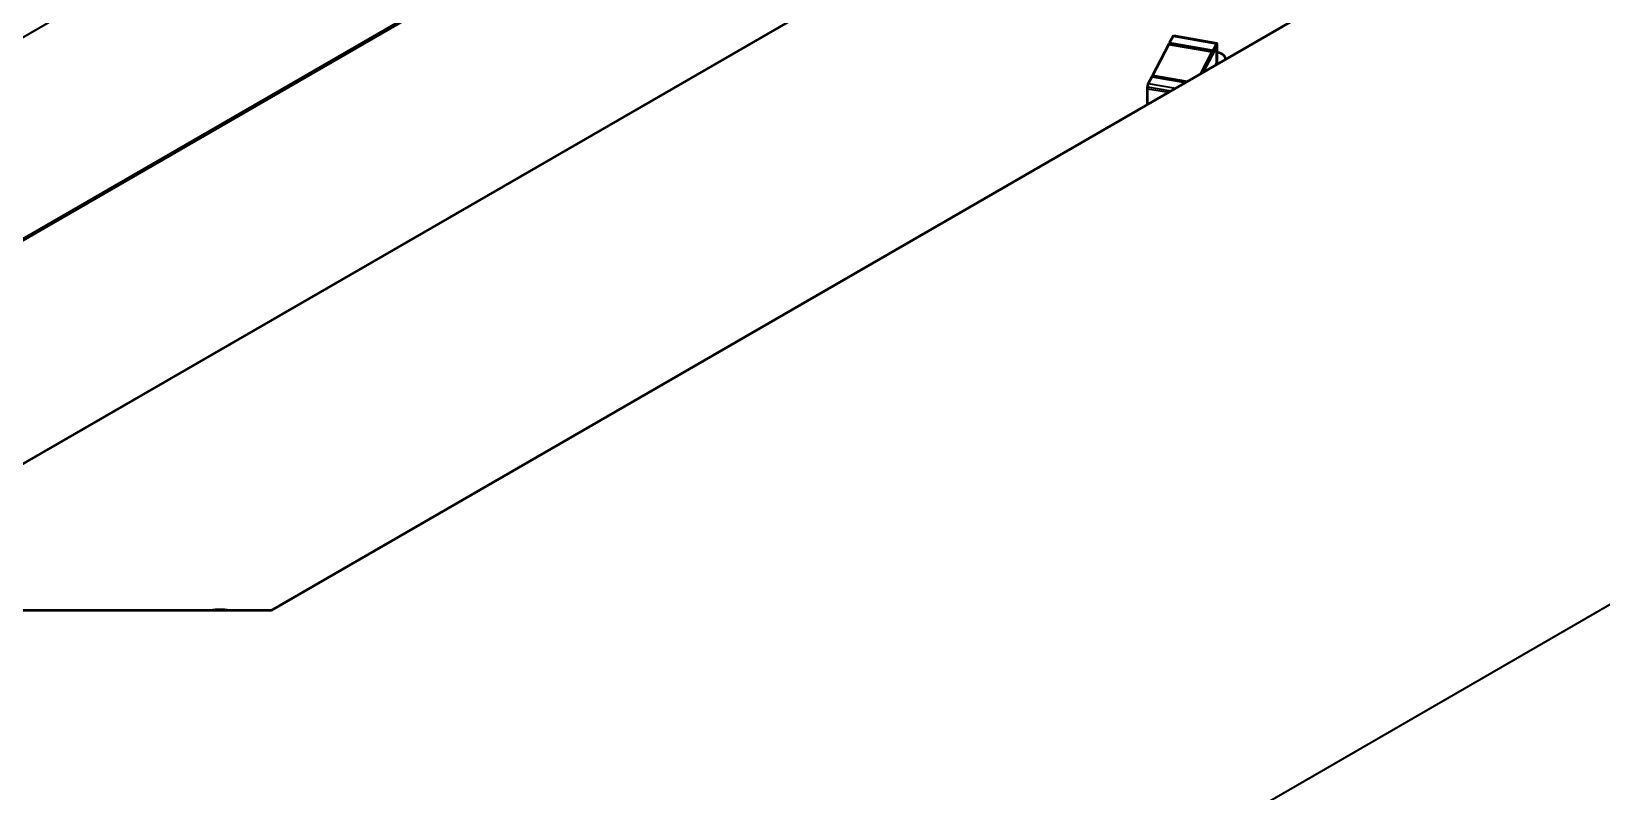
# Model space of a CAD drawing. Header units: inches. Extents: x -20.7 to 49, y -43 to 17.2.
# Drawn here: x 18.318 to 21.591, y 9.826 to 11.41 of the extents above; entities that cross this region are included whole.
import ezdxf

# ---------------------------------------------------------------- set-up
doc = ezdxf.new("R2010")
doc.units = ezdxf.units.IN
doc.header["$MEASUREMENT"] = 0
doc.layers.add('Visible (ANSI)', color=7, linetype='Continuous', lineweight=50)
doc.layers.add('Visible Narrow (ANSI)', color=7, linetype='Continuous', lineweight=35)

msp = doc.modelspace()

# ---------------------------------------------------------------- linework, layer by layer
at = {"layer": 'Visible (ANSI)'}
for p, q in [((17.5482, 10.5438), (20.1622, 12.053)), ((17.5482, 10.5399), (20.1622, 12.0492)), ((21.4069, 11.6982), (18.8178, 10.2034)), ((17.7711, 10.2034), (20.2027, 11.6073)), ((20.6978, 11.4004), (20.6906, 11.3867)), ((20.6987, 11.4013), (20.7891, 11.3854)), ((20.689, 11.3837), (20.6547, 11.3185)), ((20.689, 11.3837), (20.7795, 11.3679)), ((20.7795, 11.3679), (20.7554, 11.322)), ((20.7795, 11.364), (20.7583, 11.3237)), ((20.7795, 11.3636), (20.7795, 11.3679)), ((20.7795, 11.3597), (20.7795, 11.364)), ((20.7882, 11.3845), (20.781, 11.3708)), ((20.7882, 11.3807), (20.781, 11.367)), ((20.7897, 11.3484), (20.7897, 11.3831)), ((20.7897, 11.3446), (20.7897, 11.3793)), ((20.7897, 11.3662), (20.7902, 11.3661)), ((20.7882, 11.3411), (20.7881, 11.3409)), ((20.6445, 11.2598), (20.6445, 11.2946)), ((20.6532, 11.3155), (20.646, 11.3018)), ((20.6541, 11.3164), (20.7244, 11.3041)), ((20.6547, 11.3163), (20.6547, 11.3185)), ((20.6547, 11.3185), (20.7272, 11.3058)), ((20.6445, 11.258), (20.6445, 11.2907)), ((18.8178, 10.2034), (15.1564, 10.2034))]:
    msp.add_line(p, q, dxfattribs=at)
for centre, major_axis, ratio, start_param, end_param in [((20.6978, 11.396), (0.00092, 0.00524), 0.237016, 0, 0.636375), ((20.6906, 11.3823), (0.00092, 0.00524), 0.237016, 0.636375, 1.359251), ((20.781, 11.3665), (0.00092, 0.00524), 0.237016, 0.636375, 2.207171), ((20.781, 11.3626), (0.00092, 0.00524), 0.237016, 0.636375, 2.207171), ((20.7882, 11.3802), (0.00092, 0.00524), 0.237016, 5.348764, 6.91956), ((20.7882, 11.3763), (0.00092, 0.00524), 0.237016, 5.348764, 6.91956), ((20.7833, 11.353), (0.0236, 0), 0.57735, 6.189233, 7.559449), ((20.7882, 11.3455), (-0.00092, -0.00524), 0.237016, 0.636375, 2.207171), ((20.7882, 11.3416), (-0.00092, -0.00524), 0.237016, 1.634659, 2.207171), ((20.646, 11.2975), (0.00092, 0.00524), 0.237016, 0.636375, 2.207171), ((20.6532, 11.3112), (0.00092, 0.00524), 0.237016, 0, 0.636375), ((18.7108, 10.1501), (0.0945, 0), 0.57735, 1.355441, 1.786151)]:
    msp.add_ellipse(centre, major_axis=major_axis, ratio=ratio, start_param=start_param, end_param=end_param, dxfattribs=at)
at = {"layer": 'Visible Narrow (ANSI)'}
for p, q in [((17.5971, 10.9923), (19.4793, 12.079)), ((24.6284, 11.9592), (18.3657, 8.3435)), ((20.6978, 11.4004), (20.7882, 11.3845)), ((20.6906, 11.3867), (20.781, 11.3708)), ((20.7795, 11.3636), (20.7586, 11.3239)), ((20.7795, 11.3597), (20.7615, 11.3256)), ((20.7882, 11.3802), (20.7795, 11.3636)), ((20.7882, 11.3763), (20.7795, 11.3597)), ((20.7882, 11.3455), (20.7882, 11.3802)), ((20.7882, 11.3416), (20.7882, 11.3763)), ((20.7882, 11.3455), (20.7848, 11.339)), ((20.7882, 11.3416), (20.7877, 11.3407)), ((20.6445, 11.2946), (20.693, 11.2861)), ((20.646, 11.3018), (20.7031, 11.2918)), ((20.6532, 11.3155), (20.723, 11.3033)), ((20.6445, 11.2907), (20.6879, 11.2831)), ((20.6445, 11.2598), (20.6469, 11.2594))]:
    msp.add_line(p, q, dxfattribs=at)

doc.saveas('drawing.dxf')
